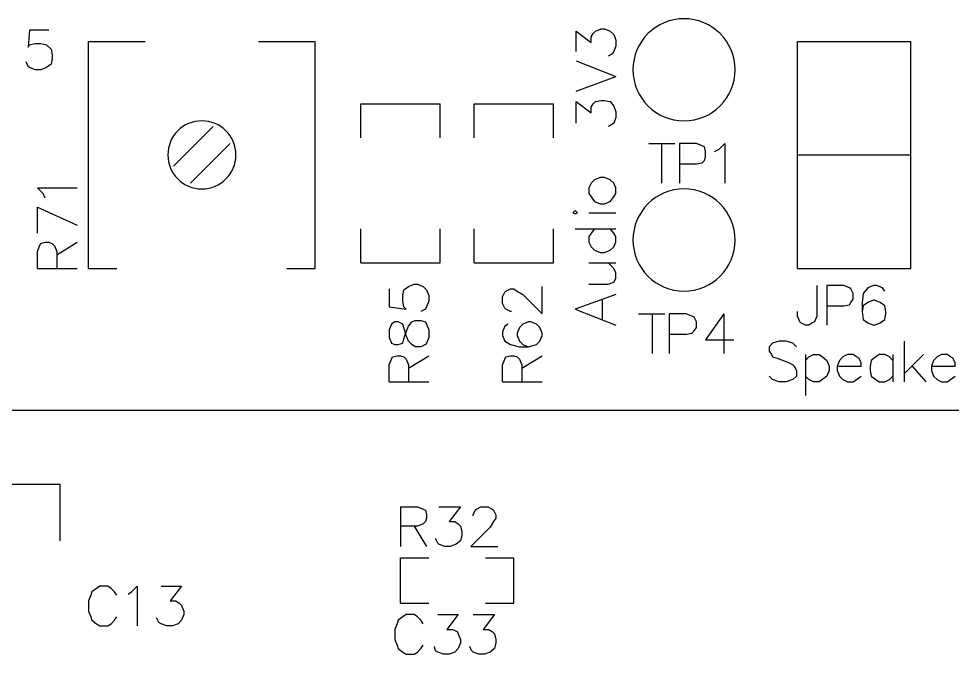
# Model space of a CAD drawing. Extents: x 38.11 to 42.78, y 50.2 to 57.
# Drawn here: x 39.714 to 40.536, y 52.51 to 53.07 of the extents above; entities that cross this region are included whole.
import ezdxf

# ---------------------------------------------------------------- set-up
doc = ezdxf.new("R2010")
doc.units = 0
doc.layers.add('gto', color=1, linetype='CONTINUOUS')

msp = doc.modelspace()

# ---------------------------------------------------------------- linework, layer by layer
at = {"layer": 'gto', "color": 1}
for points in [[(40.345, 53.025), (40.345, 53.025, 1), (40.255, 53.025), (40.255, 53.025), (40.255, 53.025, 1), (40.345, 53.025), (40.345, 53.025)], [(39.905, 52.95), (39.905, 52.95, 1), (39.845, 52.95), (39.845, 52.95), (39.845, 52.95, 1), (39.905, 52.95), (39.905, 52.95)], [(40.345, 52.875), (40.345, 52.875, 1), (40.255, 52.875), (40.255, 52.875), (40.255, 52.875, 1), (40.345, 52.875), (40.345, 52.875)]]:
    msp.add_lwpolyline(points, format="xyb", dxfattribs=at)
for points in [[(39.74, 53.06), (39.723, 53.06), (39.722, 53.045), (39.723, 53.047), (39.728, 53.048), (39.733, 53.048), (39.738, 53.047), (39.742, 53.043), (39.743, 53.038), (39.743, 53.035), (39.742, 53.03), (39.738, 53.027), (39.733, 53.025), (39.728, 53.025), (39.723, 53.027), (39.722, 53.028), (39.72, 53.032)], [(40.205, 53.041), (40.205, 53.059), (40.218, 53.049), (40.218, 53.054), (40.22, 53.057), (40.222, 53.059), (40.227, 53.061), (40.23, 53.061), (40.235, 53.059), (40.238, 53.056), (40.24, 53.051), (40.24, 53.046), (40.238, 53.041), (40.237, 53.039), (40.233, 53.037)], [(39.775, 52.85), (39.775, 53.05), (39.825, 53.05)], [(39.925, 53.05), (39.975, 53.05)], [(39.975, 52.85), (39.975, 53.05)], [(40.4, 53.05), (40.5, 53.05)], [(40.4, 52.85), (40.4, 53.05)], [(40.5, 52.85), (40.5, 53.05)], [(40.205, 53.033), (40.24, 53.019)], [(40.205, 53.006), (40.24, 53.019)], [(40.015, 52.995), (40.085, 52.995)], [(40.015, 52.965), (40.015, 52.995)], [(40.085, 52.965), (40.085, 52.995)], [(40.115, 52.965), (40.115, 52.995), (40.185, 52.995)], [(40.185, 52.965), (40.185, 52.995)], [(40.205, 52.978), (40.205, 52.997), (40.218, 52.987), (40.218, 52.992), (40.22, 52.995), (40.222, 52.997), (40.227, 52.998), (40.23, 52.998), (40.235, 52.997), (40.238, 52.993), (40.24, 52.988), (40.24, 52.983), (40.238, 52.978), (40.237, 52.977), (40.233, 52.975)], [(39.85, 52.94), (39.885, 52.975)], [(39.865, 52.925), (39.9, 52.96)], [(40.269, 52.96), (40.292, 52.96)], [(40.28, 52.96), (40.28, 52.925)], [(40.296, 52.942), (40.311, 52.942), (40.316, 52.943), (40.318, 52.945), (40.319, 52.948), (40.319, 52.953), (40.318, 52.957), (40.316, 52.958), (40.311, 52.96), (40.296, 52.96), (40.296, 52.925)], [(40.327, 52.953), (40.331, 52.955), (40.336, 52.96), (40.336, 52.925)], [(40.4, 52.95), (40.5, 52.95)], [(40.216, 52.916), (40.218, 52.913), (40.221, 52.909), (40.226, 52.907), (40.23, 52.907), (40.235, 52.909), (40.238, 52.913), (40.24, 52.916), (40.24, 52.921), (40.238, 52.925), (40.235, 52.928), (40.23, 52.93), (40.226, 52.93), (40.221, 52.928), (40.218, 52.925), (40.216, 52.921), (40.216, 52.916)], [(39.737, 52.912), (39.735, 52.916), (39.73, 52.921), (39.765, 52.921)], [(39.73, 52.904), (39.765, 52.888)], [(39.73, 52.881), (39.73, 52.904)], [(40.204, 52.898), (40.206, 52.899), (40.204, 52.901), (40.202, 52.899), (40.204, 52.898)], [(40.216, 52.899), (40.24, 52.899)], [(40.015, 52.855), (40.015, 52.885)], [(40.015, 52.855), (40.085, 52.855), (40.085, 52.885)], [(40.115, 52.855), (40.115, 52.885)], [(40.185, 52.855), (40.185, 52.885)], [(40.204, 52.885), (40.24, 52.885)], [(40.221, 52.885), (40.218, 52.881), (40.216, 52.878), (40.216, 52.873), (40.218, 52.869), (40.221, 52.866), (40.226, 52.864), (40.23, 52.864), (40.235, 52.866), (40.238, 52.869), (40.24, 52.873), (40.24, 52.878), (40.238, 52.881), (40.235, 52.885)], [(39.73, 52.85), (39.73, 52.865), (39.732, 52.87), (39.733, 52.872), (39.737, 52.873), (39.74, 52.873), (39.743, 52.872), (39.745, 52.87), (39.747, 52.865), (39.747, 52.85)], [(39.747, 52.862), (39.765, 52.873)], [(40.115, 52.855), (40.185, 52.855)], [(40.216, 52.836), (40.233, 52.836), (40.238, 52.838), (40.24, 52.841), (40.24, 52.846), (40.238, 52.85), (40.233, 52.855)], [(40.216, 52.855), (40.24, 52.855)], [(39.73, 52.85), (39.765, 52.85)], [(39.775, 52.85), (39.8, 52.85)], [(39.95, 52.85), (39.975, 52.85)], [(40.4, 52.85), (40.5, 52.85)], [(40.04, 52.832), (40.04, 52.816), (40.055, 52.814), (40.053, 52.816), (40.052, 52.821), (40.052, 52.826), (40.053, 52.831), (40.057, 52.834), (40.062, 52.836), (40.065, 52.836), (40.07, 52.834), (40.073, 52.831), (40.075, 52.826), (40.075, 52.821), (40.073, 52.816), (40.072, 52.814), (40.068, 52.812)], [(40.148, 52.812), (40.147, 52.812), (40.143, 52.814), (40.142, 52.815), (40.14, 52.819), (40.14, 52.825), (40.142, 52.829), (40.143, 52.83), (40.147, 52.832), (40.15, 52.832), (40.153, 52.83), (40.158, 52.827), (40.175, 52.81), (40.175, 52.834)], [(40.417, 52.835), (40.417, 52.808), (40.415, 52.803), (40.413, 52.802), (40.41, 52.8), (40.407, 52.8), (40.403, 52.802), (40.402, 52.803), (40.4, 52.808), (40.4, 52.812)], [(40.426, 52.817), (40.441, 52.817), (40.446, 52.818), (40.447, 52.82), (40.449, 52.823), (40.449, 52.828), (40.447, 52.832), (40.446, 52.833), (40.441, 52.835), (40.426, 52.835), (40.426, 52.8)], [(40.477, 52.83), (40.475, 52.833), (40.47, 52.835), (40.467, 52.835), (40.462, 52.833), (40.458, 52.828), (40.457, 52.82), (40.457, 52.812), (40.458, 52.805), (40.462, 52.802), (40.467, 52.8), (40.468, 52.8), (40.473, 52.802), (40.477, 52.805), (40.478, 52.81), (40.478, 52.812), (40.477, 52.817), (40.473, 52.82), (40.468, 52.822), (40.467, 52.822), (40.462, 52.82), (40.458, 52.817), (40.457, 52.812)], [(40.24, 52.827), (40.204, 52.814), (40.24, 52.8)], [(40.228, 52.805), (40.228, 52.822)], [(40.04, 52.789), (40.042, 52.784), (40.045, 52.783), (40.048, 52.783), (40.052, 52.784), (40.053, 52.788), (40.055, 52.794), (40.057, 52.799), (40.06, 52.803), (40.063, 52.804), (40.068, 52.804), (40.072, 52.803), (40.073, 52.801), (40.075, 52.796), (40.075, 52.789), (40.073, 52.784), (40.072, 52.783), (40.068, 52.781), (40.063, 52.781), (40.06, 52.783), (40.057, 52.786), (40.055, 52.791), (40.053, 52.798), (40.052, 52.801), (40.048, 52.803), (40.045, 52.803), (40.042, 52.801), (40.04, 52.796), (40.04, 52.789)], [(40.26, 52.81), (40.283, 52.81)], [(40.272, 52.81), (40.272, 52.775)], [(40.287, 52.792), (40.302, 52.792), (40.307, 52.793), (40.309, 52.795), (40.311, 52.798), (40.311, 52.803), (40.309, 52.807), (40.307, 52.808), (40.302, 52.81), (40.287, 52.81), (40.287, 52.775)], [(40.335, 52.81), (40.319, 52.787), (40.344, 52.787)], [(40.335, 52.81), (40.335, 52.775)], [(40.145, 52.801), (40.142, 52.799), (40.14, 52.794), (40.14, 52.791), (40.142, 52.786), (40.147, 52.783), (40.155, 52.781), (40.163, 52.781), (40.17, 52.783), (40.173, 52.786), (40.175, 52.791), (40.175, 52.793), (40.173, 52.798), (40.17, 52.801), (40.165, 52.803), (40.163, 52.803), (40.158, 52.801), (40.155, 52.798), (40.153, 52.793), (40.153, 52.791), (40.155, 52.786), (40.158, 52.783), (40.163, 52.781)], [(40.399, 52.781), (40.396, 52.784), (40.39, 52.786), (40.384, 52.786), (40.378, 52.784), (40.375, 52.781), (40.375, 52.777), (40.377, 52.774), (40.378, 52.772), (40.382, 52.771), (40.392, 52.767), (40.396, 52.765), (40.397, 52.764), (40.399, 52.76), (40.399, 52.755), (40.396, 52.752), (40.39, 52.75), (40.384, 52.75), (40.378, 52.752), (40.375, 52.755)], [(40.494, 52.786), (40.494, 52.75)], [(40.04, 52.75), (40.04, 52.765), (40.042, 52.77), (40.043, 52.772), (40.047, 52.773), (40.05, 52.773), (40.053, 52.772), (40.055, 52.77), (40.057, 52.765), (40.057, 52.75)], [(40.057, 52.762), (40.075, 52.773)], [(40.14, 52.75), (40.14, 52.765), (40.142, 52.77), (40.143, 52.772), (40.147, 52.773), (40.15, 52.773), (40.153, 52.772), (40.155, 52.77), (40.157, 52.765), (40.157, 52.75)], [(40.157, 52.762), (40.175, 52.773)], [(40.407, 52.774), (40.407, 52.738)], [(40.407, 52.769), (40.41, 52.772), (40.414, 52.774), (40.419, 52.774), (40.422, 52.772), (40.426, 52.769), (40.428, 52.764), (40.428, 52.76), (40.426, 52.755), (40.422, 52.752), (40.419, 52.75), (40.414, 52.75), (40.41, 52.752), (40.407, 52.755)], [(40.435, 52.764), (40.456, 52.764), (40.456, 52.767), (40.454, 52.771), (40.452, 52.772), (40.449, 52.774), (40.444, 52.774), (40.44, 52.772), (40.437, 52.769), (40.435, 52.764), (40.435, 52.76), (40.437, 52.755), (40.44, 52.752), (40.444, 52.75), (40.449, 52.75), (40.452, 52.752), (40.456, 52.755)], [(40.484, 52.769), (40.481, 52.772), (40.477, 52.774), (40.472, 52.774), (40.469, 52.772), (40.465, 52.769), (40.464, 52.764), (40.464, 52.76), (40.465, 52.755), (40.469, 52.752), (40.472, 52.75), (40.477, 52.75), (40.481, 52.752), (40.484, 52.755)], [(40.484, 52.774), (40.484, 52.75)], [(40.511, 52.774), (40.494, 52.757)], [(40.518, 52.764), (40.539, 52.764), (40.539, 52.767), (40.537, 52.771), (40.535, 52.772), (40.532, 52.774), (40.527, 52.774), (40.523, 52.772), (40.52, 52.769), (40.518, 52.764), (40.518, 52.76), (40.52, 52.755), (40.523, 52.752), (40.527, 52.75), (40.532, 52.75), (40.535, 52.752), (40.539, 52.755)], [(40.501, 52.764), (40.513, 52.75)], [(40.04, 52.75), (40.075, 52.75)], [(40.14, 52.75), (40.175, 52.75)], [(38.685, 52.725), (41.993, 52.725)], [(38.686, 52.725), (41.994, 52.725)], [(39.129, 52.725), (40.1, 52.725)], [(39.6, 52.66), (39.75, 52.66)], [(39.75, 52.61), (39.75, 52.66)], [(40.05, 52.64), (40.05, 52.605)], [(40.05, 52.64), (40.065, 52.64), (40.07, 52.638), (40.072, 52.637), (40.073, 52.633), (40.073, 52.63), (40.072, 52.627), (40.07, 52.625), (40.065, 52.623), (40.05, 52.623)], [(40.084, 52.64), (40.103, 52.64), (40.093, 52.627), (40.098, 52.627), (40.101, 52.625), (40.103, 52.623), (40.104, 52.618), (40.104, 52.615), (40.103, 52.61), (40.099, 52.607), (40.094, 52.605), (40.089, 52.605), (40.084, 52.607), (40.083, 52.608), (40.081, 52.612)], [(40.114, 52.632), (40.114, 52.633), (40.116, 52.637), (40.117, 52.638), (40.121, 52.64), (40.127, 52.64), (40.131, 52.638), (40.132, 52.637), (40.134, 52.633), (40.134, 52.63), (40.132, 52.627), (40.129, 52.622), (40.112, 52.605), (40.136, 52.605)], [(40.062, 52.623), (40.073, 52.605)], [(40.05, 52.555), (40.05, 52.595), (40.075, 52.595)], [(40.125, 52.595), (40.15, 52.595)], [(40.15, 52.555), (40.15, 52.595)], [(39.8, 52.562), (39.798, 52.565), (39.795, 52.568), (39.792, 52.57), (39.785, 52.57), (39.782, 52.568), (39.778, 52.565), (39.777, 52.562), (39.775, 52.557), (39.775, 52.548), (39.777, 52.543), (39.778, 52.54), (39.782, 52.537), (39.785, 52.535), (39.792, 52.535), (39.795, 52.537), (39.798, 52.54), (39.8, 52.543)], [(39.81, 52.563), (39.813, 52.565), (39.818, 52.57), (39.818, 52.535)], [(39.839, 52.57), (39.857, 52.57), (39.847, 52.557), (39.852, 52.557), (39.855, 52.555), (39.857, 52.553), (39.859, 52.548), (39.859, 52.545), (39.857, 52.54), (39.854, 52.537), (39.849, 52.535), (39.844, 52.535), (39.839, 52.537), (39.837, 52.538), (39.835, 52.542)], [(40.05, 52.555), (40.075, 52.555)], [(40.125, 52.555), (40.15, 52.555)], [(40.07, 52.537), (40.068, 52.54), (40.065, 52.543), (40.062, 52.545), (40.055, 52.545), (40.052, 52.543), (40.048, 52.54), (40.047, 52.537), (40.045, 52.532), (40.045, 52.523), (40.047, 52.518), (40.048, 52.515), (40.052, 52.512), (40.055, 52.51), (40.062, 52.51), (40.065, 52.512), (40.068, 52.515), (40.07, 52.518)], [(40.083, 52.545), (40.101, 52.545), (40.091, 52.532), (40.096, 52.532), (40.1, 52.53), (40.101, 52.528), (40.103, 52.523), (40.103, 52.52), (40.101, 52.515), (40.098, 52.512), (40.093, 52.51), (40.088, 52.51), (40.083, 52.512), (40.081, 52.513), (40.08, 52.517)], [(40.114, 52.545), (40.133, 52.545), (40.123, 52.532), (40.128, 52.532), (40.131, 52.53), (40.133, 52.528), (40.134, 52.523), (40.134, 52.52), (40.133, 52.515), (40.129, 52.512), (40.124, 52.51), (40.119, 52.51), (40.114, 52.512), (40.113, 52.513), (40.111, 52.517)]]:
    msp.add_lwpolyline(points, dxfattribs=at)

doc.saveas('drawing.dxf')
